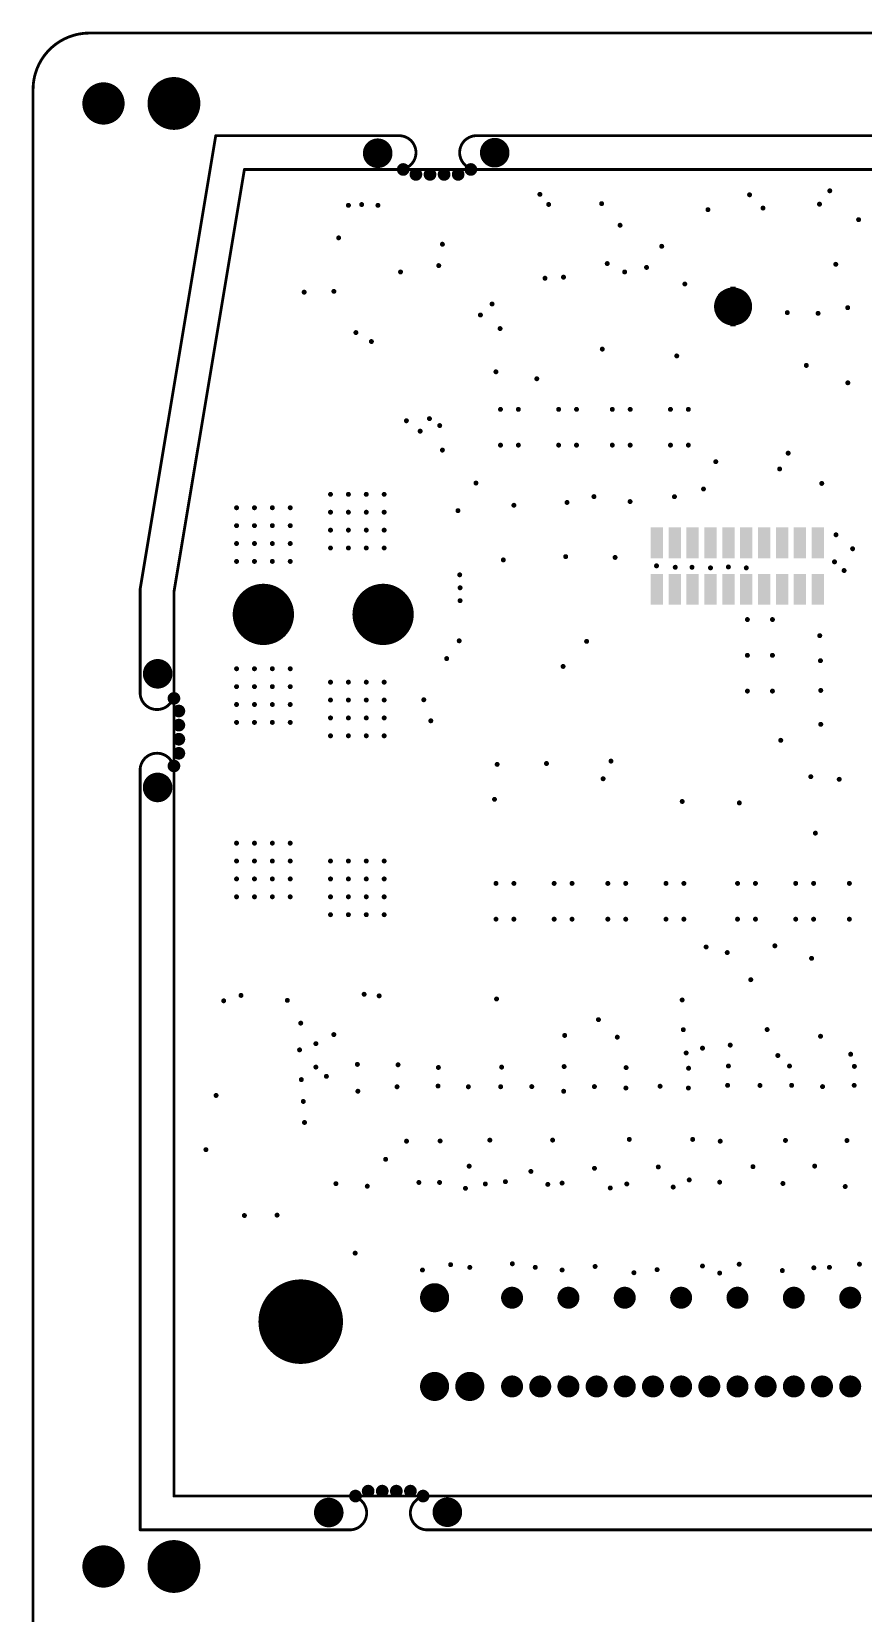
# Model space of a CAD drawing. Header units: inches. Extents: x -10 to 237, y -10 to 218.
# Drawn here: x -10.1 to 48.9, y 105.5 to 217.8 of the extents above; entities that cross this region are included whole.
import ezdxf

# ---------------------------------------------------------------- set-up
doc = ezdxf.new("R2010")
doc.units = ezdxf.units.IN
doc.header["$MEASUREMENT"] = 0
doc.layers.get('0').update_dxf_attribs({"color": 1})
doc.layers.add('1_DRL', color=12, linetype='Continuous')
doc.layers.add('3_GBS', color=52, linetype='Continuous')

# ---------------------------------------------------------------- blocks, each defined once
blk = doc.blocks.new('D11ROUND0_35001X0_35001')
at = {"const_width": 0.175005}
blk.add_lwpolyline([(0.087502, 0, 1), (-0.087502, 0, 1), (0.087502, 0)], format="xyb", dxfattribs=at)
blk = doc.blocks.new('D13ROUND1_1X1_1')
at = {"const_width": 0.55}
blk.add_lwpolyline([(0.275, 0, 1), (-0.275, 0, 1), (0.275, 0)], format="xyb", dxfattribs=at)
blk = doc.blocks.new('D14ROUND1_4X1_4')
at = {"const_width": 0.7}
blk.add_lwpolyline([(0.35, 0, 1), (-0.35, 0, 1), (0.35, 0)], format="xyb", dxfattribs=at)
blk = doc.blocks.new('D15ROUND1_6X1_6')
at = {"const_width": 0.8}
blk.add_lwpolyline([(0.4, 0, 1), (-0.4, 0, 1), (0.4, 0)], format="xyb", dxfattribs=at)
blk = doc.blocks.new('D16ROUND3_29999X3_29999')
at = {"const_width": 1.649995}
blk.add_lwpolyline([(0.824998, 0, 1), (-0.824998, 0, 1), (0.824998, 0)], format="xyb", dxfattribs=at)
blk = doc.blocks.new('D17ROUND4_05X4_05')
at = {"const_width": 2.025}
blk.add_lwpolyline([(1.0125, 0, 1), (-1.0125, 0, 1), (1.0125, 0)], format="xyb", dxfattribs=at)
blk = doc.blocks.new('D18ROUND3_55001X3_55001')
at = {"const_width": 1.775005}
blk.add_lwpolyline([(0.887502, 0, 1), (-0.887502, 0, 1), (0.887502, 0)], format="xyb", dxfattribs=at)
blk = doc.blocks.new('D12ROUND0_7X0_7')
at = {"const_width": 0.35}
blk.add_lwpolyline([(0.175, 0, 1), (-0.175, 0, 1), (0.175, 0)], format="xyb", dxfattribs=at)
blk = doc.blocks.new('D19ROUND1_8X1_8')
at = {"const_width": 0.9}
blk.add_lwpolyline([(0.45, 0, 1), (-0.45, 0, 1), (0.45, 0)], format="xyb", dxfattribs=at)
blk = doc.blocks.new('D66RECTANGLE0_87118X2_19199')
blk.add_solid([(-0.43559, -1.095995), (0.43559, -1.095995), (-0.43559, 1.095995), (0.43559, 1.095995)])
blk = doc.blocks.new('D70ROUND6_00199X6_00199')
at = {"const_width": 3.000995}
blk.add_lwpolyline([(1.500498, 0, 1), (-1.500498, 0, 1), (1.500498, 0)], format="xyb", dxfattribs=at)
blk = doc.blocks.new('D71ROUND2_69999X2_69999')
at = {"const_width": 1.349995}
blk.add_lwpolyline([(0.674998, 0, 1), (-0.674998, 0, 1), (0.674998, 0)], format="xyb", dxfattribs=at)
blk = doc.blocks.new('D72ROUND2_06499X2_06499')
at = {"const_width": 1.032495}
blk.add_lwpolyline([(0.516247, 0, 1), (-0.516247, 0, 1), (0.516247, 0)], format="xyb", dxfattribs=at)
blk = doc.blocks.new('D74ROUND1_5605X1_5605')
at = {"const_width": 0.78025}
blk.add_lwpolyline([(0.390125, 0, 1), (-0.390125, 0, 1), (0.390125, 0)], format="xyb", dxfattribs=at)
blk = doc.blocks.new('D75ROUND4_35X4_35')
at = {"const_width": 2.175}
blk.add_lwpolyline([(1.0875, 0, 1), (-1.0875, 0, 1), (1.0875, 0)], format="xyb", dxfattribs=at)
blk = doc.blocks.new('D81ROUND3_75001X3_75001')
at = {"const_width": 1.875005}
blk.add_lwpolyline([(0.937503, 0, 1), (-0.937503, 0, 1), (0.937503, 0)], format="xyb", dxfattribs=at)
blk = doc.blocks.new('D82ROUND0_9X0_9')
at = {"const_width": 0.45}
blk.add_lwpolyline([(0.225, 0, 1), (-0.225, 0, 1), (0.225, 0)], format="xyb", dxfattribs=at)
blk = doc.blocks.new('D83ROUND2_99999X2_99999')
at = {"const_width": 1.499995}
blk.add_lwpolyline([(0.749997, 0, 1), (-0.749997, 0, 1), (0.749997, 0)], format="xyb", dxfattribs=at)
blk = doc.blocks.new('D87ROUND2_1X2_1')
at = {"const_width": 1.05}
blk.add_lwpolyline([(0.525, 0, 1), (-0.525, 0, 1), (0.525, 0)], format="xyb", dxfattribs=at)

msp = doc.modelspace()

# ---------------------------------------------------------------- linework, layer by layer
at = {"layer": '3_GBS', "const_width": 0.2}
for points in [[(-5.99999, 217.73957, 0.414214), (-9.99998, 213.73958)], [(15.97998, 210.45277, -1), (15.97998, 208.05277)], [(21.47997, 210.45277, 0.414214), (20.27997, 209.25277), (20.27997, 209.25277, 0.414214), (21.47997, 208.05277)], [(0, 170.90967, -0.414214), (-1.2, 169.70967), (-1.2, 169.70967, -0.414214), (-2.4, 170.90967)], [(-2.4, 165.40968, -0.414214), (-1.2, 166.60968), (-1.2, 166.60968, -0.414214), (0, 165.40968)], [(12.47999, 113.86977, -1), (12.47999, 111.46978)], [(17.97997, 113.86977, 0.414214), (16.77997, 112.66977), (16.77997, 112.66977, 0.414214), (17.97997, 111.46978)]]:
    msp.add_lwpolyline(points, format="xyb", dxfattribs=at)
at = {"layer": '3_GBS'}
for points, const_width in [([(233.19953, 217.73957), (-5.99999, 217.73957)], 0.2), ([(-9.99998, 213.73958), (-9.99998, -5.99999)], 0.2), ([(-2.4, 178.25159), (2.96824, 210.45277)], 0.2), ([(2.96824, 210.45277), (15.97998, 210.45277)], 0.2), ([(89.63983, 210.45277), (21.47997, 210.45277)], 0.2), ([(5.00126, 208.05277), (0, 178.05291)], 0.2), ([(107.39862, 208.05277), (5.00126, 208.05277)], 0.2), ([(38.61252, 199.158), (38.85773, 199.40242)], 0.01466), ([(-2.4, 170.90967), (-2.4, 178.25159)], 0.2), ([(0, 178.05291), (0, 113.86977)], 0.2), ([(-2.4, 111.46978), (-2.4, 165.40968)], 0.2), ([(0, 113.86977), (112.39477, 113.86977)], 0.2), ([(12.47999, 111.46978), (-2.4, 111.46978)], 0.2), ([(17.97997, 111.46978), (87.40983, 111.46978)], 0.2)]:
    msp.add_lwpolyline(points, dxfattribs=dict(at, const_width=const_width))
for points, const_width in [([(-6.04999, 217.73957, 1), (-5.94999, 217.73957, 1), (-6.04999, 217.73957)], 0.1), ([(-6.04999, 217.73957, 1), (-5.94999, 217.73957, 1), (-6.04999, 217.73957)], 0.1), ([(-6.04999, 217.73957, 1), (-5.94999, 217.73957, 1), (-6.04999, 217.73957)], 0.1), ([(-10.04998, 213.73958, 1), (-9.94998, 213.73958, 1), (-10.04998, 213.73958)], 0.1), ([(-10.04998, 213.73958, 1), (-9.94998, 213.73958, 1), (-10.04998, 213.73958)], 0.1), ([(2.91824, 210.45277, 1), (3.01824, 210.45277, 1), (2.91824, 210.45277)], 0.1), ([(2.91824, 210.45277, 1), (3.01824, 210.45277, 1), (2.91824, 210.45277)], 0.1), ([(2.91824, 210.45277, 1), (3.01824, 210.45277, 1), (2.91824, 210.45277)], 0.1), ([(15.92998, 210.45277, 1), (16.02998, 210.45277, 1), (15.92998, 210.45277)], 0.1), ([(15.92998, 210.45277, 1), (16.02998, 210.45277, 1), (15.92998, 210.45277)], 0.1), ([(21.42997, 210.45277, 1), (21.52997, 210.45277, 1), (21.42997, 210.45277)], 0.1), ([(21.42997, 210.45277, 1), (21.52997, 210.45277, 1), (21.42997, 210.45277)], 0.1), ([(21.42997, 210.45277, 1), (21.52997, 210.45277, 1), (21.42997, 210.45277)], 0.1), ([(4.95126, 208.05277, 1), (5.05126, 208.05277, 1), (4.95126, 208.05277)], 0.1), ([(4.95126, 208.05277, 1), (5.05126, 208.05277, 1), (4.95126, 208.05277)], 0.1), ([(4.95126, 208.05277, 1), (5.05126, 208.05277, 1), (4.95126, 208.05277)], 0.1), ([(15.92998, 208.05277, 1), (16.02998, 208.05277, 1), (15.92998, 208.05277)], 0.1), ([(15.92998, 208.05277, 1), (16.02998, 208.05277, 1), (15.92998, 208.05277)], 0.1), ([(21.42997, 208.05277, 1), (21.52997, 208.05277, 1), (21.42997, 208.05277)], 0.1), ([(38.608855, 199.158, 1), (38.616185, 199.158, 1), (38.608855, 199.158)], 0.00733), ([(38.854065, 199.40242, 1), (38.861395, 199.40242, 1), (38.854065, 199.40242)], 0.00733), ([(38.854065, 199.40242, 1), (38.861395, 199.40242, 1), (38.854065, 199.40242)], 0.00733), ([(-2.45, 178.25159, 1), (-2.35, 178.25159, 1), (-2.45, 178.25159)], 0.1), ([(-2.45, 178.25159, 1), (-2.35, 178.25159, 1), (-2.45, 178.25159)], 0.1), ([(-2.45, 178.25159, 1), (-2.35, 178.25159, 1), (-2.45, 178.25159)], 0.1), ([(-0.05, 178.05291, 1), (0.05, 178.05291, 1), (-0.05, 178.05291)], 0.1), ([(-0.05, 178.05291, 1), (0.05, 178.05291, 1), (-0.05, 178.05291)], 0.1), ([(-0.05, 178.05291, 1), (0.05, 178.05291, 1), (-0.05, 178.05291)], 0.1), ([(-2.45, 170.90967, 1), (-2.35, 170.90967, 1), (-2.45, 170.90967)], 0.1), ([(-2.45, 170.90967, 1), (-2.35, 170.90967, 1), (-2.45, 170.90967)], 0.1), ([(-2.45, 170.90967, 1), (-2.35, 170.90967, 1), (-2.45, 170.90967)], 0.1), ([(-2.45, 165.40968, 1), (-2.35, 165.40968, 1), (-2.45, 165.40968)], 0.1), ([(-2.45, 165.40968, 1), (-2.35, 165.40968, 1), (-2.45, 165.40968)], 0.1), ([(-0.05, 165.40968, 1), (0.05, 165.40968, 1), (-0.05, 165.40968)], 0.1), ([(-0.05, 165.40968, 1), (0.05, 165.40968, 1), (-0.05, 165.40968)], 0.1), ([(-0.05, 113.86977, 1), (0.05, 113.86977, 1), (-0.05, 113.86977)], 0.1), ([(-0.05, 113.86977, 1), (0.05, 113.86977, 1), (-0.05, 113.86977)], 0.1), ([(-0.05, 113.86977, 1), (0.05, 113.86977, 1), (-0.05, 113.86977)], 0.1), ([(17.92997, 113.86977, 1), (18.02997, 113.86977, 1), (17.92997, 113.86977)], 0.1), ([(-2.45, 111.46978, 1), (-2.35, 111.46978, 1), (-2.45, 111.46978)], 0.1), ([(-2.45, 111.46978, 1), (-2.35, 111.46978, 1), (-2.45, 111.46978)], 0.1), ([(-2.45, 111.46978, 1), (-2.35, 111.46978, 1), (-2.45, 111.46978)], 0.1), ([(12.42999, 111.46978, 1), (12.52999, 111.46978, 1), (12.42999, 111.46978)], 0.1), ([(12.42999, 111.46978, 1), (12.52999, 111.46978, 1), (12.42999, 111.46978)], 0.1), ([(12.42999, 111.46978, 1), (12.52999, 111.46978, 1), (12.42999, 111.46978)], 0.1), ([(17.92997, 111.46978, 1), (18.02997, 111.46978, 1), (17.92997, 111.46978)], 0.1), ([(17.92997, 111.46978, 1), (18.02997, 111.46978, 1), (17.92997, 111.46978)], 0.1)]:
    msp.add_lwpolyline(points, format="xyb", close=True, dxfattribs=dict(at, const_width=const_width))
for points in [[(39.86305, 199.66616), (39.86305, 199.68112), (39.51195, 199.68112), (39.51195, 199.66616)], [(39.86305, 196.96843), (39.86305, 196.98339), (39.51195, 196.98339), (39.51195, 196.96843)]]:
    msp.add_lwpolyline(points, close=True, dxfattribs=at)

# ---------------------------------------------------------------- block references
at = {"layer": '1_DRL'}
for name, p in [('D18ROUND3_55001X3_55001', (0, 212.73958)), ('D19ROUND1_8X1_8', (14.46319, 209.20575)), ('D19ROUND1_8X1_8', (22.76699, 209.24571)), ('D12ROUND0_7X0_7', (16.27454, 208.05277)), ('D12ROUND0_7X0_7', (17.17454, 207.70278)), ('D12ROUND0_7X0_7', (18.17454, 207.70278)), ('D12ROUND0_7X0_7', (19.17456, 207.70278)), ('D12ROUND0_7X0_7', (20.17456, 207.70278)), ('D12ROUND0_7X0_7', (21.07456, 208.0528)), ('D11ROUND0_35001X0_35001', (46.55058, 206.53913)), ('D11ROUND0_35001X0_35001', (12.38504, 205.50789)), ('D11ROUND0_35001X0_35001', (13.32484, 205.56377)), ('D11ROUND0_35001X0_35001', (14.48054, 205.50789)), ('D11ROUND0_35001X0_35001', (25.97404, 206.28767)), ('D11ROUND0_35001X0_35001', (26.59634, 205.56885)), ('D11ROUND0_35001X0_35001', (30.35808, 205.62727)), ('D11ROUND0_35001X0_35001', (40.85844, 206.25465)), ('D11ROUND0_35001X0_35001', (45.81906, 205.59171)), ('D11ROUND0_35001X0_35001', (37.90442, 205.20055)), ('D11ROUND0_35001X0_35001', (41.81094, 205.31485)), ('D11ROUND0_35001X0_35001', (48.59782, 204.48935)), ('D11ROUND0_35001X0_35001', (11.69162, 203.19903)), ('D11ROUND0_35001X0_35001', (31.66618, 204.09311)), ('D11ROUND0_35001X0_35001', (19.05508, 202.74691)), ('D11ROUND0_35001X0_35001', (34.62274, 202.59959)), ('D11ROUND0_35001X0_35001', (18.796, 201.22799)), ('D11ROUND0_35001X0_35001', (30.75432, 201.37277)), ('D11ROUND0_35001X0_35001', (33.54578, 201.09845)), ('D11ROUND0_35001X0_35001', (46.9773, 201.32197)), ('D11ROUND0_35001X0_35001', (16.08328, 200.77841)), ('D11ROUND0_35001X0_35001', (26.33726, 200.33137)), ('D11ROUND0_35001X0_35001', (27.65044, 200.40757)), ('D11ROUND0_35001X0_35001', (31.9913, 200.77587)), ('D11ROUND0_35001X0_35001', (36.26358, 199.92243)), ('D11ROUND0_35001X0_35001', (9.24306, 199.34331)), ('D11ROUND0_35001X0_35001', (11.3538, 199.39919)), ('D15ROUND1_6X1_6', (39.6875, 198.32477)), ('D11ROUND0_35001X0_35001', (21.7551, 197.72025)), ('D11ROUND0_35001X0_35001', (22.5806, 198.50511)), ('D11ROUND0_35001X0_35001', (43.5356, 197.89043)), ('D11ROUND0_35001X0_35001', (45.72, 197.84217)), ('D11ROUND0_35001X0_35001', (47.82312, 198.24095)), ('D11ROUND0_35001X0_35001', (12.9159, 196.47311)), ('D11ROUND0_35001X0_35001', (23.14956, 196.75759)), ('D11ROUND0_35001X0_35001', (14.01572, 195.83811)), ('D11ROUND0_35001X0_35001', (30.4038, 195.29963)), ('D11ROUND0_35001X0_35001', (35.68954, 194.81449)), ('D11ROUND0_35001X0_35001', (44.88688, 194.14139)), ('D11ROUND0_35001X0_35001', (22.85492, 193.68927)), ('D11ROUND0_35001X0_35001', (25.7556, 193.19651)), ('D11ROUND0_35001X0_35001', (47.83328, 192.90949)), ('D11ROUND0_35001X0_35001', (23.1775, 191.02227)), ('D11ROUND0_35001X0_35001', (24.4475, 191.02227)), ('D11ROUND0_35001X0_35001', (27.305, 191.02227)), ('D11ROUND0_35001X0_35001', (28.575, 191.02227)), ('D11ROUND0_35001X0_35001', (31.115, 191.02227)), ('D11ROUND0_35001X0_35001', (32.385, 191.02227)), ('D11ROUND0_35001X0_35001', (35.2425, 191.02227)), ('D11ROUND0_35001X0_35001', (36.5125, 191.02227)), ('D11ROUND0_35001X0_35001', (16.49984, 190.21201)), ('D11ROUND0_35001X0_35001', (18.1356, 190.36441)), ('D11ROUND0_35001X0_35001', (18.86458, 189.87165)), ('D11ROUND0_35001X0_35001', (17.47774, 189.47541)), ('D11ROUND0_35001X0_35001', (19.05508, 188.12921)), ('D11ROUND0_35001X0_35001', (23.1775, 188.48227)), ('D11ROUND0_35001X0_35001', (24.4475, 188.48227)), ('D11ROUND0_35001X0_35001', (27.305, 188.48227)), ('D11ROUND0_35001X0_35001', (28.575, 188.48227)), ('D11ROUND0_35001X0_35001', (31.115, 188.48227)), ('D11ROUND0_35001X0_35001', (32.385, 188.48227)), ('D11ROUND0_35001X0_35001', (35.2425, 188.48227)), ('D11ROUND0_35001X0_35001', (36.5125, 188.48227)), ('D11ROUND0_35001X0_35001', (43.5991, 187.91331)), ('D11ROUND0_35001X0_35001', (38.46068, 187.30625)), ('D11ROUND0_35001X0_35001', (42.99204, 186.79063)), ('D11ROUND0_35001X0_35001', (21.4376, 185.78987)), ('D11ROUND0_35001X0_35001', (37.58692, 185.36823)), ('D11ROUND0_35001X0_35001', (45.98162, 185.76447)), ('D11ROUND0_35001X0_35001', (4.445, 184.03727)), ('D11ROUND0_35001X0_35001', (5.715, 184.03727)), ('D11ROUND0_35001X0_35001', (6.985, 184.03727)), ('D11ROUND0_35001X0_35001', (8.255, 184.03727)), ('D11ROUND0_35001X0_35001', (11.1125, 184.98977)), ('D11ROUND0_35001X0_35001', (12.3825, 184.98977)), ('D11ROUND0_35001X0_35001', (13.6525, 184.98977)), ('D11ROUND0_35001X0_35001', (14.9225, 184.98977)), ('D11ROUND0_35001X0_35001', (24.13, 184.21253)), ('D11ROUND0_35001X0_35001', (27.9019, 184.41319)), ('D11ROUND0_35001X0_35001', (29.81198, 184.82721)), ('D11ROUND0_35001X0_35001', (32.37738, 184.47415)), ('D11ROUND0_35001X0_35001', (35.52698, 184.82213)), ('D11ROUND0_35001X0_35001', (11.1125, 183.71977)), ('D11ROUND0_35001X0_35001', (12.3825, 183.71977)), ('D11ROUND0_35001X0_35001', (13.6525, 183.71977)), ('D11ROUND0_35001X0_35001', (14.9225, 183.71977)), ('D11ROUND0_35001X0_35001', (20.15998, 183.83153)), ('D11ROUND0_35001X0_35001', (4.445, 182.76727)), ('D11ROUND0_35001X0_35001', (5.715, 182.76727)), ('D11ROUND0_35001X0_35001', (6.985, 182.76727)), ('D11ROUND0_35001X0_35001', (8.255, 182.76727)), ('D11ROUND0_35001X0_35001', (11.1125, 182.44977)), ('D11ROUND0_35001X0_35001', (12.3825, 182.44977)), ('D11ROUND0_35001X0_35001', (13.6525, 182.44977)), ('D11ROUND0_35001X0_35001', (14.9225, 182.44977)), ('D11ROUND0_35001X0_35001', (46.99254, 182.11703)), ('D11ROUND0_35001X0_35001', (4.445, 181.49727)), ('D11ROUND0_35001X0_35001', (5.715, 181.49727)), ('D11ROUND0_35001X0_35001', (6.985, 181.49727)), ('D11ROUND0_35001X0_35001', (8.255, 181.49727)), ('D11ROUND0_35001X0_35001', (11.1125, 181.17977)), ('D11ROUND0_35001X0_35001', (12.3825, 181.17977)), ('D11ROUND0_35001X0_35001', (13.6525, 181.17977)), ('D11ROUND0_35001X0_35001', (14.9225, 181.17977)), ('D11ROUND0_35001X0_35001', (48.1711, 181.12389)), ('D11ROUND0_35001X0_35001', (4.445, 180.22727)), ('D11ROUND0_35001X0_35001', (5.715, 180.22727)), ('D11ROUND0_35001X0_35001', (6.985, 180.22727)), ('D11ROUND0_35001X0_35001', (8.255, 180.22727)), ('D11ROUND0_35001X0_35001', (23.37816, 180.33395)), ('D11ROUND0_35001X0_35001', (27.80538, 180.56509)), ('D11ROUND0_35001X0_35001', (31.31312, 180.50921)), ('D11ROUND0_35001X0_35001', (34.25444, 179.91231)), ('D11ROUND0_35001X0_35001', (35.58286, 179.81071)), ('D11ROUND0_35001X0_35001', (36.77158, 179.81071)), ('D11ROUND0_35001X0_35001', (38.08476, 179.76753)), ('D11ROUND0_35001X0_35001', (39.35476, 179.83357)), ('D11ROUND0_35001X0_35001', (40.62476, 179.76753)), ('D11ROUND0_35001X0_35001', (46.88586, 180.19679)), ('D11ROUND0_35001X0_35001', (47.56658, 179.57957)), ('D11ROUND0_35001X0_35001', (20.28444, 179.27477)), ('D17ROUND4_05X4_05', (6.34746, 176.46553)), ('D17ROUND4_05X4_05', (14.8463, 176.46553)), ('D11ROUND0_35001X0_35001', (20.30984, 178.35529)), ('D11ROUND0_35001X0_35001', (20.30984, 177.44089)), ('D11ROUND0_35001X0_35001', (40.7035, 176.09977)), ('D11ROUND0_35001X0_35001', (42.4815, 176.09977)), ('D11ROUND0_35001X0_35001', (20.24888, 174.59101)), ('D11ROUND0_35001X0_35001', (29.29128, 174.55037)), ('D11ROUND0_35001X0_35001', (45.83938, 174.95677)), ('D19ROUND1_8X1_8', (-1.15374, 172.24886)), ('D11ROUND0_35001X0_35001', (19.35988, 173.32863)), ('D11ROUND0_35001X0_35001', (27.6225, 172.77237)), ('D11ROUND0_35001X0_35001', (40.7035, 173.55977)), ('D11ROUND0_35001X0_35001', (42.4815, 173.55977)), ('D11ROUND0_35001X0_35001', (45.89018, 173.17877)), ('D11ROUND0_35001X0_35001', (4.445, 172.60727)), ('D11ROUND0_35001X0_35001', (5.715, 172.60727)), ('D11ROUND0_35001X0_35001', (6.985, 172.60727)), ('D11ROUND0_35001X0_35001', (8.255, 172.60727)), ('D11ROUND0_35001X0_35001', (11.1125, 171.65477)), ('D11ROUND0_35001X0_35001', (12.3825, 171.65477)), ('D11ROUND0_35001X0_35001', (13.6525, 171.65477)), ('D11ROUND0_35001X0_35001', (14.9225, 171.65477)), ('D12ROUND0_7X0_7', (0, 170.50426)), ('D11ROUND0_35001X0_35001', (4.445, 171.33727)), ('D11ROUND0_35001X0_35001', (5.715, 171.33727)), ('D11ROUND0_35001X0_35001', (6.985, 171.33727)), ('D11ROUND0_35001X0_35001', (8.255, 171.33727)), ('D11ROUND0_35001X0_35001', (40.7035, 171.01977)), ('D11ROUND0_35001X0_35001', (42.4815, 171.01977)), ('D11ROUND0_35001X0_35001', (45.9105, 171.06803)), ('D12ROUND0_7X0_7', (0.35001, 169.60426)), ('D11ROUND0_35001X0_35001', (4.445, 170.06727)), ('D11ROUND0_35001X0_35001', (5.715, 170.06727)), ('D11ROUND0_35001X0_35001', (6.985, 170.06727)), ('D11ROUND0_35001X0_35001', (8.255, 170.06727)), ('D11ROUND0_35001X0_35001', (11.1125, 170.38477)), ('D11ROUND0_35001X0_35001', (12.3825, 170.38477)), ('D11ROUND0_35001X0_35001', (13.6525, 170.38477)), ('D11ROUND0_35001X0_35001', (14.9225, 170.38477)), ('D11ROUND0_35001X0_35001', (17.73428, 170.40509)), ('D12ROUND0_7X0_7', (0.35001, 168.60426)), ('D11ROUND0_35001X0_35001', (4.445, 168.79727)), ('D11ROUND0_35001X0_35001', (5.715, 168.79727)), ('D11ROUND0_35001X0_35001', (6.985, 168.79727)), ('D11ROUND0_35001X0_35001', (8.255, 168.79727)), ('D11ROUND0_35001X0_35001', (11.1125, 169.11477)), ('D11ROUND0_35001X0_35001', (12.3825, 169.11477)), ('D11ROUND0_35001X0_35001', (13.6525, 169.11477)), ('D11ROUND0_35001X0_35001', (14.9225, 169.11477)), ('D11ROUND0_35001X0_35001', (18.23212, 168.91157)), ('D11ROUND0_35001X0_35001', (45.9105, 168.66011)), ('D12ROUND0_7X0_7', (0.35001, 167.60426)), ('D11ROUND0_35001X0_35001', (11.1125, 167.84477)), ('D11ROUND0_35001X0_35001', (12.3825, 167.84477)), ('D11ROUND0_35001X0_35001', (13.6525, 167.84477)), ('D11ROUND0_35001X0_35001', (14.9225, 167.84477)), ('D11ROUND0_35001X0_35001', (43.07078, 167.52727)), ('D12ROUND0_7X0_7', (0.35001, 166.60426)), ('D11ROUND0_35001X0_35001', (31.02102, 166.04899)), ('D19ROUND1_8X1_8', (-1.15766, 164.18039)), ('D12ROUND0_7X0_7', (0, 165.70424)), ('D11ROUND0_35001X0_35001', (22.94128, 165.81785)), ('D11ROUND0_35001X0_35001', (26.4414, 165.87881)), ('D11ROUND0_35001X0_35001', (45.20438, 164.94409)), ('D11ROUND0_35001X0_35001', (30.46222, 164.79677)), ('D11ROUND0_35001X0_35001', (47.22114, 164.75867)), ('D11ROUND0_35001X0_35001', (22.75332, 163.33627)), ('D11ROUND0_35001X0_35001', (36.07816, 163.18387)), ('D11ROUND0_35001X0_35001', (40.12946, 163.08227)), ('D11ROUND0_35001X0_35001', (45.5295, 160.93597)), ('D11ROUND0_35001X0_35001', (4.445, 160.22477)), ('D11ROUND0_35001X0_35001', (5.715, 160.22477)), ('D11ROUND0_35001X0_35001', (6.985, 160.22477)), ('D11ROUND0_35001X0_35001', (8.255, 160.22477)), ('D11ROUND0_35001X0_35001', (4.445, 158.95477)), ('D11ROUND0_35001X0_35001', (5.715, 158.95477)), ('D11ROUND0_35001X0_35001', (6.985, 158.95477)), ('D11ROUND0_35001X0_35001', (8.255, 158.95477)), ('D11ROUND0_35001X0_35001', (11.1125, 158.95477)), ('D11ROUND0_35001X0_35001', (12.3825, 158.95477)), ('D11ROUND0_35001X0_35001', (13.6525, 158.95477)), ('D11ROUND0_35001X0_35001', (14.9225, 158.95477)), ('D11ROUND0_35001X0_35001', (4.445, 157.68477)), ('D11ROUND0_35001X0_35001', (5.715, 157.68477)), ('D11ROUND0_35001X0_35001', (6.985, 157.68477)), ('D11ROUND0_35001X0_35001', (8.255, 157.68477)), ('D11ROUND0_35001X0_35001', (11.1125, 157.68477)), ('D11ROUND0_35001X0_35001', (12.3825, 157.68477)), ('D11ROUND0_35001X0_35001', (13.6525, 157.68477)), ('D11ROUND0_35001X0_35001', (14.9225, 157.68477)), ('D11ROUND0_35001X0_35001', (22.86, 157.36727)), ('D11ROUND0_35001X0_35001', (24.13, 157.36727)), ('D11ROUND0_35001X0_35001', (26.9875, 157.36727)), ('D11ROUND0_35001X0_35001', (28.2575, 157.36727)), ('D11ROUND0_35001X0_35001', (30.7975, 157.36727)), ('D11ROUND0_35001X0_35001', (32.0675, 157.36727)), ('D11ROUND0_35001X0_35001', (34.925, 157.36727)), ('D11ROUND0_35001X0_35001', (36.195, 157.36727)), ('D11ROUND0_35001X0_35001', (40.005, 157.36727)), ('D11ROUND0_35001X0_35001', (41.275, 157.36727)), ('D11ROUND0_35001X0_35001', (44.1325, 157.36727)), ('D11ROUND0_35001X0_35001', (45.4025, 157.36727)), ('D11ROUND0_35001X0_35001', (47.9425, 157.36727)), ('D11ROUND0_35001X0_35001', (4.445, 156.41477)), ('D11ROUND0_35001X0_35001', (5.715, 156.41477)), ('D11ROUND0_35001X0_35001', (6.985, 156.41477)), ('D11ROUND0_35001X0_35001', (8.255, 156.41477)), ('D11ROUND0_35001X0_35001', (11.1125, 156.41477)), ('D11ROUND0_35001X0_35001', (12.3825, 156.41477)), ('D11ROUND0_35001X0_35001', (13.6525, 156.41477)), ('D11ROUND0_35001X0_35001', (14.9225, 156.41477)), ('D11ROUND0_35001X0_35001', (11.1125, 155.14477)), ('D11ROUND0_35001X0_35001', (12.3825, 155.14477)), ('D11ROUND0_35001X0_35001', (13.6525, 155.14477)), ('D11ROUND0_35001X0_35001', (14.9225, 155.14477)), ('D11ROUND0_35001X0_35001', (22.86, 154.82727)), ('D11ROUND0_35001X0_35001', (24.13, 154.82727)), ('D11ROUND0_35001X0_35001', (26.9875, 154.82727)), ('D11ROUND0_35001X0_35001', (28.2575, 154.82727)), ('D11ROUND0_35001X0_35001', (30.7975, 154.82727)), ('D11ROUND0_35001X0_35001', (32.0675, 154.82727)), ('D11ROUND0_35001X0_35001', (34.925, 154.82727)), ('D11ROUND0_35001X0_35001', (36.195, 154.82727)), ('D11ROUND0_35001X0_35001', (40.005, 154.82727)), ('D11ROUND0_35001X0_35001', (41.275, 154.82727)), ('D11ROUND0_35001X0_35001', (44.1325, 154.82727)), ('D11ROUND0_35001X0_35001', (45.4025, 154.82727)), ('D11ROUND0_35001X0_35001', (47.9425, 154.82727)), ('D11ROUND0_35001X0_35001', (37.77488, 152.85369)), ('D11ROUND0_35001X0_35001', (42.65422, 152.93497)), ('D11ROUND0_35001X0_35001', (39.27348, 152.45491)), ('D11ROUND0_35001X0_35001', (45.25772, 152.04597)), ('D11ROUND0_35001X0_35001', (40.9448, 150.52959)), ('D11ROUND0_35001X0_35001', (4.7625, 149.41453)), ('D11ROUND0_35001X0_35001', (13.5001, 149.49581)), ('D11ROUND0_35001X0_35001', (14.56436, 149.38151)), ('D11ROUND0_35001X0_35001', (3.5306, 149.03099)), ('D11ROUND0_35001X0_35001', (8.04926, 149.06401)), ('D11ROUND0_35001X0_35001', (22.8981, 149.16307)), ('D11ROUND0_35001X0_35001', (36.07308, 149.09195)), ('D11ROUND0_35001X0_35001', (8.99922, 147.44603)), ('D11ROUND0_35001X0_35001', (30.13202, 147.69495)), ('D11ROUND0_35001X0_35001', (36.15436, 146.98121)), ('D11ROUND0_35001X0_35001', (42.10558, 146.98883)), ('D11ROUND0_35001X0_35001', (10.07618, 145.99061)), ('D11ROUND0_35001X0_35001', (11.34872, 146.63323)), ('D11ROUND0_35001X0_35001', (27.73426, 146.57227)), ('D11ROUND0_35001X0_35001', (31.46806, 146.45035)), ('D11ROUND0_35001X0_35001', (39.48684, 145.88647)), ('D11ROUND0_35001X0_35001', (45.89526, 146.51385)), ('D11ROUND0_35001X0_35001', (8.91794, 145.54865)), ('D11ROUND0_35001X0_35001', (36.35756, 145.33021)), ('D11ROUND0_35001X0_35001', (37.51834, 145.67057)), ('D11ROUND0_35001X0_35001', (42.8625, 145.14479)), ('D11ROUND0_35001X0_35001', (48.03394, 145.23877)), ('D11ROUND0_35001X0_35001', (10.07364, 144.32691)), ('D11ROUND0_35001X0_35001', (10.8204, 143.66905)), ('D11ROUND0_35001X0_35001', (13.02258, 144.51741)), ('D11ROUND0_35001X0_35001', (15.90802, 144.48947)), ('D11ROUND0_35001X0_35001', (18.7706, 144.29897)), ('D11ROUND0_35001X0_35001', (23.25878, 144.32437)), ('D11ROUND0_35001X0_35001', (27.69616, 144.36247)), ('D11ROUND0_35001X0_35001', (32.09544, 144.28881)), ('D11ROUND0_35001X0_35001', (36.52774, 144.24563)), ('D11ROUND0_35001X0_35001', (39.3573, 144.40057)), ('D11ROUND0_35001X0_35001', (43.69308, 144.40057)), ('D11ROUND0_35001X0_35001', (48.2981, 144.37517)), ('D11ROUND0_35001X0_35001', (9.03986, 143.43791)), ('D11ROUND0_35001X0_35001', (13.0556, 142.60987)), ('D11ROUND0_35001X0_35001', (15.8369, 142.92737)), ('D11ROUND0_35001X0_35001', (18.7452, 142.98071)), ('D11ROUND0_35001X0_35001', (20.89912, 142.92737)), ('D11ROUND0_35001X0_35001', (23.1902, 142.93245)), ('D11ROUND0_35001X0_35001', (25.4, 142.94007)), ('D11ROUND0_35001X0_35001', (27.6606, 142.60987)), ('D11ROUND0_35001X0_35001', (29.845, 142.94007)), ('D11ROUND0_35001X0_35001', (32.0802, 142.83847)), ('D11ROUND0_35001X0_35001', (34.5059, 142.96547)), ('D11ROUND0_35001X0_35001', (36.51504, 142.83847)), ('D11ROUND0_35001X0_35001', (39.29888, 143.02897)), ('D11ROUND0_35001X0_35001', (41.59504, 143.02135)), ('D11ROUND0_35001X0_35001', (43.84294, 143.02897)), ('D11ROUND0_35001X0_35001', (46.0375, 142.94007)), ('D11ROUND0_35001X0_35001', (48.28286, 143.02897)), ('D11ROUND0_35001X0_35001', (2.99212, 142.31269)), ('D11ROUND0_35001X0_35001', (9.1821, 141.88597)), ('D11ROUND0_35001X0_35001', (9.26592, 140.39499)), ('D11ROUND0_35001X0_35001', (18.89252, 139.08181)), ('D11ROUND0_35001X0_35001', (22.42312, 139.14277)), ('D11ROUND0_35001X0_35001', (26.87828, 139.14277)), ('D11ROUND0_35001X0_35001', (32.3215, 139.19357)), ('D11ROUND0_35001X0_35001', (36.8173, 139.19357)), ('D11ROUND0_35001X0_35001', (43.40606, 139.11991)), ('D11ROUND0_35001X0_35001', (47.76978, 139.11229)), ('D11ROUND0_35001X0_35001', (2.27076, 138.46459)), ('D11ROUND0_35001X0_35001', (16.51, 139.06657)), ('D11ROUND0_35001X0_35001', (38.77564, 139.06403)), ('D11ROUND0_35001X0_35001', (15.02664, 137.77879)), ('D11ROUND0_35001X0_35001', (20.95754, 137.29111)), ('D11ROUND0_35001X0_35001', (25.3365, 136.92027)), ('D11ROUND0_35001X0_35001', (29.85008, 137.13871)), ('D11ROUND0_35001X0_35001', (34.3789, 137.23523)), ('D11ROUND0_35001X0_35001', (41.09974, 137.25555)), ('D11ROUND0_35001X0_35001', (45.4787, 137.29619)), ('D11ROUND0_35001X0_35001', (11.49858, 136.04905)), ('D11ROUND0_35001X0_35001', (13.72362, 135.86871)), ('D11ROUND0_35001X0_35001', (17.3863, 136.13541)), ('D11ROUND0_35001X0_35001', (18.85442, 136.13541)), ('D11ROUND0_35001X0_35001', (20.69338, 135.71885)), ('D11ROUND0_35001X0_35001', (22.10308, 136.02873)), ('D11ROUND0_35001X0_35001', (23.52802, 136.18875)), ('D11ROUND0_35001X0_35001', (26.53792, 135.99825)), ('D11ROUND0_35001X0_35001', (27.55138, 136.09223)), ('D11ROUND0_35001X0_35001', (30.97022, 135.74425)), ('D11ROUND0_35001X0_35001', (32.1437, 136.02873)), ('D11ROUND0_35001X0_35001', (35.43554, 135.80775)), ('D11ROUND0_35001X0_35001', (36.576, 136.31575)), ('D11ROUND0_35001X0_35001', (38.735, 136.15573)), ('D11ROUND0_35001X0_35001', (43.22572, 136.06175)), ('D11ROUND0_35001X0_35001', (47.64786, 135.84585)), ('D11ROUND0_35001X0_35001', (5.00126, 133.78845)), ('D11ROUND0_35001X0_35001', (7.32028, 133.81385)), ('D11ROUND0_35001X0_35001', (12.86256, 131.11891)), ('D11ROUND0_35001X0_35001', (19.63928, 130.29849)), ('D11ROUND0_35001X0_35001', (21.00072, 130.10545)), ('D11ROUND0_35001X0_35001', (24.02078, 130.36199)), ('D11ROUND0_35001X0_35001', (25.64638, 130.10799)), ('D11ROUND0_35001X0_35001', (29.89326, 130.17149)), ('D11ROUND0_35001X0_35001', (37.5158, 130.20197)), ('D11ROUND0_35001X0_35001', (40.12184, 130.32897)), ('D11ROUND0_35001X0_35001', (46.52772, 130.10799)), ('D11ROUND0_35001X0_35001', (48.65624, 130.33151)), ('D11ROUND0_35001X0_35001', (17.6403, 129.91749)), ('D11ROUND0_35001X0_35001', (27.55138, 129.91749)), ('D11ROUND0_35001X0_35001', (32.64916, 129.72699)), ('D11ROUND0_35001X0_35001', (34.29508, 129.94289)), ('D11ROUND0_35001X0_35001', (38.735, 129.70159)), ('D11ROUND0_35001X0_35001', (43.18508, 129.87939)), ('D11ROUND0_35001X0_35001', (45.41774, 130.07751)), ('D14ROUND1_4X1_4', (18.50136, 127.95153)), ('D13ROUND1_1X1_1', (24.00046, 127.95153)), ('D13ROUND1_1X1_1', (28.00096, 127.95153)), ('D13ROUND1_1X1_1', (31.99892, 127.95153)), ('D13ROUND1_1X1_1', (35.99942, 127.95153)), ('D13ROUND1_1X1_1', (39.99992, 127.95153)), ('D13ROUND1_1X1_1', (44.00042, 127.95153)), ('D13ROUND1_1X1_1', (48.00092, 127.95153)), ('D16ROUND3_29999X3_29999', (8.99922, 126.25227)), ('D14ROUND1_4X1_4', (18.50136, 121.65233)), ('D14ROUND1_4X1_4', (21.00072, 121.65233)), ('D13ROUND1_1X1_1', (24.00046, 121.65233)), ('D13ROUND1_1X1_1', (25.99944, 121.65233)), ('D13ROUND1_1X1_1', (28.00096, 121.65233)), ('D13ROUND1_1X1_1', (29.99994, 121.65233)), ('D13ROUND1_1X1_1', (31.99892, 121.65233)), ('D13ROUND1_1X1_1', (34.00044, 121.65233)), ('D13ROUND1_1X1_1', (35.99942, 121.65233)), ('D13ROUND1_1X1_1', (38.00094, 121.65233)), ('D13ROUND1_1X1_1', (39.99992, 121.65233)), ('D13ROUND1_1X1_1', (41.9989, 121.65233)), ('D13ROUND1_1X1_1', (44.00042, 121.65233)), ('D13ROUND1_1X1_1', (45.9994, 121.65233)), ('D13ROUND1_1X1_1', (48.00092, 121.65233)), ('D12ROUND0_7X0_7', (13.78537, 114.21976)), ('D12ROUND0_7X0_7', (14.78539, 114.21976)), ('D12ROUND0_7X0_7', (15.78539, 114.21976)), ('D12ROUND0_7X0_7', (16.78539, 114.21976)), ('D19ROUND1_8X1_8', (10.98893, 112.70186)), ('D12ROUND0_7X0_7', (12.88537, 113.86977)), ('D12ROUND0_7X0_7', (17.68539, 113.86977)), ('D19ROUND1_8X1_8', (19.40618, 112.72309)), ('D18ROUND3_55001X3_55001', (0, 108.86978))]:
    msp.add_blockref(name, p, dxfattribs=at)
at = {"layer": '3_GBS'}
for name, p in [('D81ROUND3_75001X3_75001', (0, 212.73958)), ('D83ROUND2_99999X2_99999', (-4.99999, 212.73958)), ('D87ROUND2_1X2_1', (14.46319, 209.20575)), ('D87ROUND2_1X2_1', (22.76699, 209.24571)), ('D82ROUND0_9X0_9', (16.27454, 208.05277)), ('D82ROUND0_9X0_9', (17.17454, 207.70278)), ('D82ROUND0_9X0_9', (18.17454, 207.70278)), ('D82ROUND0_9X0_9', (19.17456, 207.70278)), ('D82ROUND0_9X0_9', (20.17456, 207.70278)), ('D82ROUND0_9X0_9', (21.07456, 208.0528)), ('D71ROUND2_69999X2_69999', (39.6875, 198.32477)), ('D66RECTANGLE0_87118X2_19199', (34.27476, 181.54299)), ('D66RECTANGLE0_87118X2_19199', (35.54476, 181.54299)), ('D66RECTANGLE0_87118X2_19199', (36.81476, 181.54299)), ('D66RECTANGLE0_87118X2_19199', (38.08476, 181.54299)), ('D66RECTANGLE0_87118X2_19199', (39.35476, 181.54299)), ('D66RECTANGLE0_87118X2_19199', (40.62476, 181.54299)), ('D66RECTANGLE0_87118X2_19199', (41.89476, 181.54299)), ('D66RECTANGLE0_87118X2_19199', (43.16476, 181.54299)), ('D66RECTANGLE0_87118X2_19199', (44.43476, 181.54299)), ('D66RECTANGLE0_87118X2_19199', (45.70476, 181.54299)), ('D75ROUND4_35X4_35', (6.34746, 176.46553)), ('D75ROUND4_35X4_35', (14.8463, 176.46553)), ('D66RECTANGLE0_87118X2_19199', (34.27476, 178.24353)), ('D66RECTANGLE0_87118X2_19199', (35.54476, 178.24353)), ('D66RECTANGLE0_87118X2_19199', (36.81476, 178.24353)), ('D66RECTANGLE0_87118X2_19199', (38.08476, 178.24353)), ('D66RECTANGLE0_87118X2_19199', (39.35476, 178.24353)), ('D66RECTANGLE0_87118X2_19199', (40.62476, 178.24353)), ('D66RECTANGLE0_87118X2_19199', (41.89476, 178.24353)), ('D66RECTANGLE0_87118X2_19199', (43.16476, 178.24353)), ('D66RECTANGLE0_87118X2_19199', (44.43476, 178.24353)), ('D66RECTANGLE0_87118X2_19199', (45.70476, 178.24353)), ('D87ROUND2_1X2_1', (-1.15374, 172.24886)), ('D82ROUND0_9X0_9', (0, 170.50426)), ('D82ROUND0_9X0_9', (0.35001, 169.60426)), ('D82ROUND0_9X0_9', (0.35001, 168.60426)), ('D82ROUND0_9X0_9', (0.35001, 167.60426)), ('D82ROUND0_9X0_9', (0.35001, 166.60426)), ('D87ROUND2_1X2_1', (-1.15766, 164.18039)), ('D82ROUND0_9X0_9', (0, 165.70424)), ('D70ROUND6_00199X6_00199', (8.99922, 126.25227)), ('D72ROUND2_06499X2_06499', (18.50136, 127.95153)), ('D74ROUND1_5605X1_5605', (24.00046, 127.95153)), ('D74ROUND1_5605X1_5605', (28.00096, 127.95153)), ('D74ROUND1_5605X1_5605', (31.99892, 127.95153)), ('D74ROUND1_5605X1_5605', (35.99942, 127.95153)), ('D74ROUND1_5605X1_5605', (39.99992, 127.95153)), ('D74ROUND1_5605X1_5605', (44.00042, 127.95153)), ('D74ROUND1_5605X1_5605', (48.00092, 127.95153)), ('D72ROUND2_06499X2_06499', (18.50136, 121.65233)), ('D72ROUND2_06499X2_06499', (21.00072, 121.65233)), ('D74ROUND1_5605X1_5605', (24.00046, 121.65233)), ('D74ROUND1_5605X1_5605', (25.99944, 121.65233)), ('D74ROUND1_5605X1_5605', (28.00096, 121.65233)), ('D74ROUND1_5605X1_5605', (29.99994, 121.65233)), ('D74ROUND1_5605X1_5605', (31.99892, 121.65233)), ('D74ROUND1_5605X1_5605', (34.00044, 121.65233)), ('D74ROUND1_5605X1_5605', (35.99942, 121.65233)), ('D74ROUND1_5605X1_5605', (38.00094, 121.65233)), ('D74ROUND1_5605X1_5605', (39.99992, 121.65233)), ('D74ROUND1_5605X1_5605', (41.9989, 121.65233)), ('D74ROUND1_5605X1_5605', (44.00042, 121.65233)), ('D74ROUND1_5605X1_5605', (45.9994, 121.65233)), ('D74ROUND1_5605X1_5605', (48.00092, 121.65233)), ('D82ROUND0_9X0_9', (13.78537, 114.21976)), ('D82ROUND0_9X0_9', (14.78539, 114.21976)), ('D82ROUND0_9X0_9', (15.78539, 114.21976)), ('D82ROUND0_9X0_9', (16.78539, 114.21976)), ('D87ROUND2_1X2_1', (10.98893, 112.70186)), ('D82ROUND0_9X0_9', (12.88537, 113.86977)), ('D82ROUND0_9X0_9', (17.68539, 113.86977)), ('D87ROUND2_1X2_1', (19.40618, 112.72309)), ('D83ROUND2_99999X2_99999', (-4.99999, 108.86978)), ('D81ROUND3_75001X3_75001', (0, 108.86978))]:
    msp.add_blockref(name, p, dxfattribs=at)

doc.saveas('drawing.dxf')
